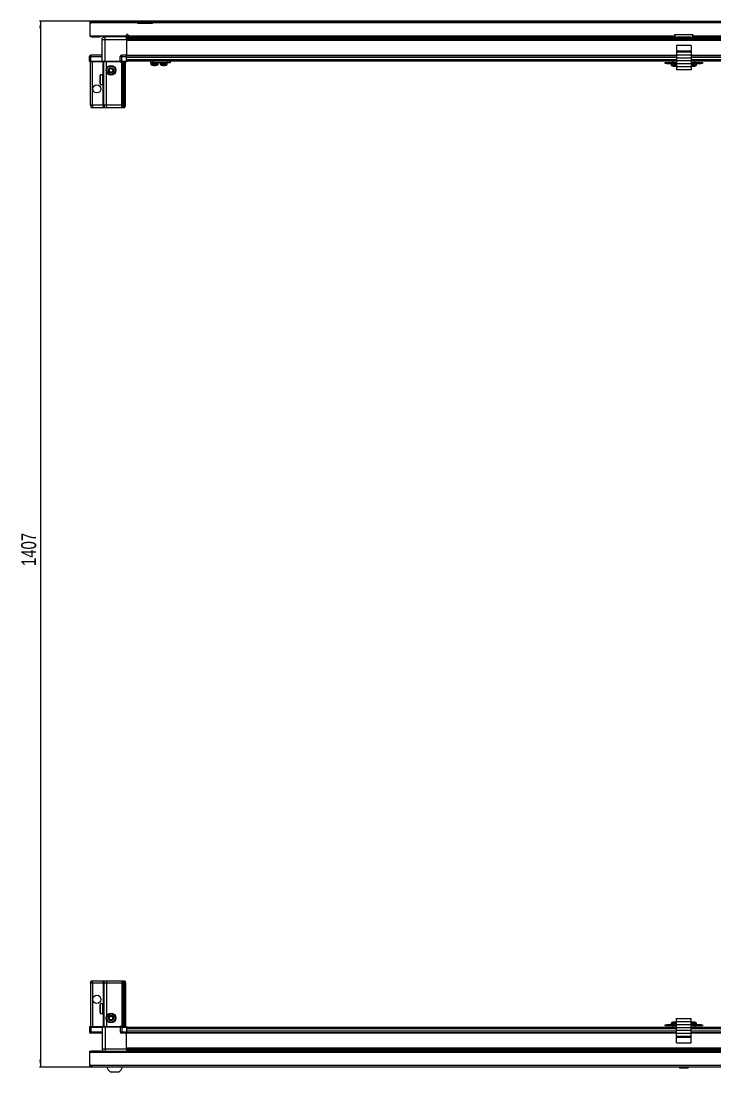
# Model space of a CAD drawing. Header units: millimetres. Extents: x 1132 to 6463, y -573 to 2028.
# Drawn here: x 1220 to 2154, y -573 to 840 of the extents above; entities that cross this region are included whole.
import ezdxf

# ---------------------------------------------------------------- set-up
doc = ezdxf.new("R2010")
doc.units = ezdxf.units.MM
doc.layers.add('FORMAT', color=7, linetype='Continuous')
doc.styles.add('SLDTEXTSTYLE0', font='TXT', dxfattribs={"width": 0.75})
doc.dimstyles.new('SLDDIMSTYLE0', dxfattribs={"dimtxt": 20, "dimasz": 10, "dimexe": 0, "dimexo": 0.0625, "dimgap": 5, "dimtad": 2, "dimdec": 1, "dimrnd": 1e-09, "dimzin": 12, "dimdsep": 46, "dimtxsty": 'SLDTEXTSTYLE0', "dimsah": 1, "dimcen": 0.09, "dimadec": 0, "dimazin": 3, "dimtfac": 1, "dimtofl": 0, "dimtmove": 0, "dimatfit": 3, "dimfxl": 0, "dimfrac": 2, "dimtolj": 1, "dimtzin": 12, "dimarcsym": 0})

# ---------------------------------------------------------------- blocks, each defined once
blk = doc.blocks.new('_D_9')
at = {"layer": 'FORMAT'}
for p, q in [((2106.7, 840.1), (1245.5, 840.1)), ((1246.5, 840.1), (1246.5, -566.9)), ((1315.1, -566.9), (1245.5, -566.9))]:
    blk.add_line(p, q, dxfattribs=at)
for points in [[(1246.5, 840.1), (1244.9, 830.1), (1248, 830.1)], [(1246.5, -566.9), (1248, -556.9), (1244.9, -556.9)]]:
    blk.add_solid(points, dxfattribs=at)
at = {"layer": 'FORMAT', "insert": (1220.7, 107), "char_height": 20, "attachment_point": 1, "rotation": 90, "style": 'SLDTEXTSTYLE0'}
blk.add_mtext('1407', dxfattribs=at)

msp = doc.modelspace()

# ---------------------------------------------------------------- linework, layer by layer
at = {"color": 7, "linetype": 'Continuous', "lineweight": 25}
for p, q in [((1313.99, 837.7), (1312.99, 837.7)), ((1312.99, 837.7), (1312.99, 836.8)), ((1312.99, 836.8), (1312.99, 820.3)), ((1313.99, 836.8), (1312.99, 836.8)), ((1313.99, 837.7), (1313.99, 836.8)), ((1314.59, 839.8), (1377.49, 839.8)), ((1377.49, 837.7), (1377.49, 839.8)), ((1377.49, 839.8), (1387.49, 839.8)), ((1387.49, 838.3), (1377.49, 838.3)), ((1377.49, 836.8), (1377.49, 837.7)), ((1397.49, 836.8), (1377.49, 836.8)), ((1387.49, 839.8), (1397.49, 839.8)), ((1397.49, 838.3), (1387.49, 838.3)), ((1397.49, 839.8), (2827.49, 839.8)), ((1397.49, 839.8), (1397.49, 837.7)), ((1397.49, 836.8), (1397.49, 837.7)), ((2106.7, 840.1), (2106.7, 839.8)), ((2106.7, 840.1), (2118.27, 840.1)), ((2118.27, 839.8), (2118.27, 840.1)), ((1312.99, 820.3), (1362.49, 820.3)), ((1327.99, 820.3), (1327.99, 818.8)), ((1333.24, 820.3), (1333.24, 818.8)), ((1359.74, 818.8), (1359.74, 820.3)), ((1362.49, 820.3), (1362.49, 821.15)), ((1362.49, 820.3), (1362.49, 818.8)), ((1364.49, 821.15), (1364.49, 820.4)), ((1364.49, 818.3), (1364.49, 820.4)), ((2124.99, 821.3), (2099.99, 821.3)), ((2099.99, 821.3), (2099.99, 820.4)), ((2099.99, 820.4), (2099.99, 818.3)), ((2124.99, 820.4), (2124.99, 821.3)), ((2124.99, 818.3), (2124.99, 820.4)), ((1315.09, 818.8), (1325.99, 818.8)), ((1327.99, 818.8), (1325.99, 818.8)), ((1329.49, 786.3), (1329.49, 815.3)), ((1362.49, 818.8), (1333.49, 818.8)), ((1362.49, 818.15), (1386.37, 818.15)), ((2862.49, 816.36), (1362.49, 816.36)), ((2862.49, 816.32), (1362.49, 816.32)), ((1362.49, 815.3), (1362.49, 794.3)), ((1364.49, 818.3), (2099.99, 818.3)), ((1380.99, 818.3), (1380.99, 818.15)), ((1381.15, 818.3), (1381.15, 818.15)), ((1381.36, 818.3), (1381.36, 818.15)), ((1381.91, 818.3), (1381.91, 818.15)), ((1382.32, 818.3), (1382.32, 818.15)), ((1383.21, 818.3), (1383.21, 818.15)), ((1383.79, 818.3), (1383.79, 818.15)), ((1384.93, 818.3), (1384.93, 818.15)), ((1385.63, 818.3), (1385.63, 818.15)), ((1386.37, 818.15), (1386.91, 818.15)), ((1386.91, 818.3), (1386.91, 818.15)), ((1386.91, 818.15), (1387.64, 818.15)), ((1386.91, 818.15), (1386.91, 818.15)), ((1387.09, 818.3), (1387.09, 818.15)), ((1387.59, 818.3), (1387.59, 818.15)), ((1387.64, 818.3), (1387.64, 818.15)), ((1387.64, 818.15), (1388.61, 818.15)), ((1387.64, 818.15), (1387.64, 818.15)), ((1388.61, 818.15), (2836.37, 818.15)), ((1388.93, 818.3), (1388.93, 818.15)), ((1388.95, 818.3), (1388.95, 818.15)), ((1389.64, 818.3), (1389.64, 818.15)), ((1390.82, 818.3), (1390.82, 818.15)), ((1391.43, 818.3), (1391.43, 818.15)), ((1392.38, 818.3), (1392.38, 818.15)), ((1392.84, 818.3), (1392.84, 818.15)), ((1393.47, 818.3), (1393.47, 818.15)), ((1393.72, 818.3), (1393.72, 818.15)), ((1393.96, 818.3), (1393.96, 818.15)), ((1393.99, 818.3), (1393.99, 818.15)), ((2122.49, 807.25), (2102.49, 807.25)), ((2102.49, 807.25), (2102.49, 799.53)), ((2121.99, 818.3), (2102.99, 818.3)), ((2122.49, 807.25), (2122.49, 799.53)), ((2124.99, 818.3), (2860.49, 818.3)), ((1312.49, 786.3), (1312.49, 792.3)), ((1329.49, 794.3), (1314.49, 794.3)), ((1353.99, 786.3), (1353.99, 792.3)), ((1362.49, 794.3), (1355.99, 794.3)), ((1362.49, 792.3), (1362.49, 794.3)), ((1362.49, 793.65), (2102.49, 793.65)), ((1362.49, 786.3), (1362.49, 792.3)), ((2102.49, 799.53), (2102.49, 798.08)), ((2102.49, 798.08), (2102.49, 794.31)), ((2102.49, 794.31), (2102.49, 789.99)), ((2122.49, 799.53), (2122.49, 798.08)), ((2122.49, 798.08), (2122.49, 794.31)), ((2122.49, 794.31), (2122.49, 789.99)), ((2122.49, 793.65), (2862.49, 793.65)), ((1312.49, 786.3), (1312.49, 785.97)), ((1314.49, 786.3), (1312.49, 786.3)), ((1312.49, 786.3), (1312.49, 785.97)), ((1312.49, 786.3), (1312.49, 786.3)), ((1312.49, 785.97), (1312.99, 785.1)), ((1312.49, 785.97), (1312.99, 785.1)), ((1312.99, 785.1), (1314.49, 785.1)), ((1313.99, 726.8), (1313.99, 785.1)), ((1314.49, 786.3), (1329.29, 786.3)), ((1329.29, 785.1), (1314.49, 785.1)), ((1316.49, 726.8), (1316.49, 785.1)), ((1329.29, 786.3), (1329.49, 786.3)), ((1329.49, 785.1), (1329.29, 785.1)), ((1329.49, 786.3), (1329.49, 785.1)), ((1329.49, 786.3), (1333.49, 786.3)), ((1333.49, 785.1), (1329.49, 785.1)), ((1331.99, 726.8), (1331.99, 785.1)), ((1333.49, 786.3), (1353.79, 786.3)), ((1353.79, 785.1), (1333.49, 785.1)), ((1335.49, 776.3), (1335.49, 785.1)), ((1353.79, 786.3), (1353.99, 786.3)), ((1353.99, 785.1), (1353.79, 785.1)), ((1353.99, 786.3), (1353.99, 785.1)), ((1355.99, 786.3), (1353.99, 786.3)), ((1353.99, 786.3), (1355.99, 786.3)), ((1353.99, 785.1), (1354.67, 785.1)), ((1362.49, 785.1), (1354.67, 785.1)), ((1355.99, 786.3), (1362.49, 786.3)), ((1355.99, 785.97), (1362.49, 785.97)), ((1356.99, 726.8), (1356.99, 785.1)), ((1357.99, 726.8), (1357.99, 785.1)), ((1359.49, 726.8), (1359.49, 785.1)), ((1360.99, 726.8), (1360.99, 785.1)), ((1362.49, 786.45), (2102.49, 786.45)), ((1362.49, 786.3), (1362.49, 785.97)), ((1362.49, 785.97), (1362.49, 785.1)), ((1394.94, 783.95), (1394.94, 786.45)), ((1397.94, 783.95), (1394.94, 783.95)), ((1395.29, 783.95), (1395.29, 782.05)), ((1397.94, 786.45), (1397.94, 783.95)), ((1418.14, 783.95), (1397.94, 783.95)), ((1404.79, 782.05), (1404.79, 783.95)), ((1407.74, 783.95), (1407.74, 782.05)), ((1407.79, 783.95), (1407.79, 782.05)), ((1417.29, 782.05), (1417.29, 783.95)), ((1418.14, 783.95), (1418.14, 786.45)), ((1421.14, 783.95), (1418.14, 783.95)), ((1421.14, 786.45), (1421.14, 783.95)), ((2087.49, 782.95), (2087.49, 784.45)), ((2087.49, 784.45), (2089.49, 784.45)), ((2089.49, 782.95), (2087.49, 782.95)), ((2089.49, 784.45), (2089.49, 782.95)), ((2089.49, 784.45), (2100.74, 784.45)), ((2089.49, 782.95), (2100.74, 782.95)), ((2095.24, 782.95), (2095.24, 781.05)), ((2097.49, 786.45), (2097.49, 784.45)), ((2100.74, 782.95), (2100.74, 784.45)), ((2100.74, 784.45), (2102.49, 784.45)), ((2102.49, 782.95), (2100.74, 782.95)), ((2102.49, 789.99), (2102.49, 786.76)), ((2102.49, 786.76), (2102.49, 782.43)), ((2102.49, 782.43), (2102.49, 778.45)), ((2122.49, 778.45), (2102.49, 778.45)), ((2102.49, 778.45), (2102.49, 774.45)), ((2122.49, 789.99), (2122.49, 786.76)), ((2122.49, 786.76), (2122.49, 782.43)), ((2122.49, 786.45), (2862.49, 786.45)), ((2122.49, 784.45), (2124.24, 784.45)), ((2124.24, 782.95), (2122.49, 782.95)), ((2122.49, 782.43), (2122.49, 778.45)), ((2122.49, 779.65), (2122.74, 779.57)), ((2122.49, 778.45), (2122.49, 774.45)), ((2124.24, 784.45), (2124.24, 782.95)), ((2124.24, 784.45), (2135.49, 784.45)), ((2124.24, 782.95), (2135.49, 782.95)), ((2127.49, 784.45), (2127.49, 786.45)), ((2129.74, 781.05), (2129.74, 782.95)), ((2135.49, 782.95), (2135.49, 784.45)), ((2135.49, 784.45), (2137.49, 784.45)), ((2137.49, 782.95), (2135.49, 782.95)), ((2137.49, 784.45), (2137.49, 782.95)), ((1326.79, 755.6), (1326.79, 767)), ((1330.49, 767.8), (1327.59, 767.8)), ((1329.99, 767.71), (1330.49, 767.71)), ((1329.99, 767.71), (1329.99, 767.54)), ((1329.99, 767.54), (1330.49, 767.54)), ((1329.99, 767.06), (1330.49, 767.06)), ((1329.99, 767.06), (1329.99, 766.67)), ((1329.99, 766.67), (1330.49, 766.67)), ((1329.99, 765.84), (1330.49, 765.84)), ((1329.99, 765.84), (1329.99, 765.28)), ((1329.99, 765.28), (1330.49, 765.28)), ((1329.99, 764.18), (1330.49, 764.18)), ((1329.99, 764.18), (1329.99, 763.5)), ((1329.99, 763.5), (1330.49, 763.5)), ((1330.49, 767.71), (1330.49, 767.8)), ((1330.49, 767.54), (1330.49, 767.71)), ((1330.49, 767.06), (1330.49, 767.54)), ((1330.49, 766.67), (1330.49, 767.06)), ((1330.49, 765.84), (1330.49, 766.67)), ((1330.49, 765.28), (1330.49, 765.84)), ((1330.59, 765.7), (1330.49, 765.7)), ((1330.49, 764.18), (1330.49, 765.28)), ((1330.49, 763.5), (1330.49, 764.18)), ((1330.49, 762.24), (1330.49, 763.5)), ((1330.59, 764.19), (1330.59, 765.7)), ((1330.59, 756.9), (1330.59, 764.19)), ((1331.47, 764.61), (1330.99, 765.3)), ((1330.99, 757.3), (1330.99, 765.3)), ((1331.96, 765.3), (1331.47, 764.61)), ((1331.47, 757.99), (1331.47, 764.61)), ((1331.99, 765.3), (1331.96, 765.3)), ((1331.96, 757.3), (1331.96, 765.3)), ((1335.49, 726.8), (1335.49, 771.3)), ((2122.49, 774.45), (2102.49, 774.45)), ((1327.59, 754.8), (1330.49, 754.8)), ((1329.99, 762.24), (1330.49, 762.24)), ((1329.99, 762.24), (1329.99, 761.5)), ((1329.99, 761.93), (1330.49, 761.93)), ((1329.99, 761.5), (1330.49, 761.5)), ((1329.99, 760.2), (1330.49, 760.2)), ((1329.99, 760.2), (1329.99, 759.48)), ((1329.99, 760.07), (1330.49, 760.07)), ((1329.99, 759.48), (1330.49, 759.48)), ((1329.99, 758.28), (1330.49, 758.28)), ((1329.99, 758.28), (1329.99, 757.64)), ((1329.99, 757.64), (1330.49, 757.64)), ((1329.99, 756.65), (1330.49, 756.65)), ((1329.99, 756.65), (1329.99, 756.16)), ((1329.99, 756.16), (1330.49, 756.16)), ((1329.99, 755.47), (1330.49, 755.47)), ((1329.99, 755.47), (1329.99, 755.18)), ((1329.99, 755.18), (1330.49, 755.18)), ((1329.99, 754.87), (1330.49, 754.87)), ((1329.99, 754.87), (1329.99, 754.8)), ((1329.99, 754.8), (1330.49, 754.8)), ((1330.49, 761.93), (1330.49, 762.24)), ((1330.49, 760.2), (1330.49, 761.5)), ((1330.49, 759.48), (1330.49, 760.07)), ((1330.49, 758.28), (1330.49, 759.48)), ((1330.49, 757.64), (1330.49, 758.28)), ((1330.49, 756.65), (1330.49, 757.64)), ((1330.49, 756.9), (1330.59, 756.9)), ((1330.49, 756.16), (1330.49, 756.65)), ((1330.49, 755.47), (1330.49, 756.16)), ((1330.49, 755.18), (1330.49, 755.47)), ((1330.49, 754.87), (1330.49, 755.18)), ((1330.49, 754.8), (1330.49, 754.87)), ((1330.49, 754.8), (1330.49, 754.8)), ((1330.99, 757.3), (1331.47, 757.99)), ((1331.47, 757.99), (1331.96, 757.3)), ((1331.96, 757.3), (1331.99, 757.3)), ((1316.49, 726.8), (1313.99, 726.8)), ((1313.99, 726.8), (1314.79, 723.8)), ((1314.79, 723.8), (1316.64, 723.8)), ((1330.99, 726.8), (1316.49, 726.8)), ((1316.49, 726.8), (1316.64, 723.8)), ((1316.64, 723.8), (1330.99, 723.8)), ((1331.99, 726.8), (1330.99, 726.8)), ((1330.99, 723.8), (1332.79, 723.8)), ((1335.49, 726.8), (1331.99, 726.8)), ((1331.99, 726.8), (1332.79, 723.8)), ((1332.79, 723.8), (1335.82, 723.8)), ((1355.99, 726.8), (1335.49, 726.8)), ((1335.82, 723.8), (1335.49, 726.8)), ((1335.82, 723.8), (1355.99, 723.8)), ((1356.99, 726.8), (1355.99, 726.8)), ((1355.99, 723.8), (1357.79, 723.8)), ((1357.99, 726.8), (1356.99, 726.8)), ((1357.79, 723.8), (1356.99, 726.8)), ((1357.79, 723.8), (1358.53, 723.8)), ((1359.49, 726.8), (1357.99, 726.8)), ((1358.53, 723.8), (1357.99, 726.8)), ((1358.53, 723.8), (1359.03, 723.8)), ((1359.03, 723.8), (1359.49, 726.8)), ((1359.03, 723.8), (1360.18, 723.8)), ((1360.99, 726.8), (1359.49, 726.8)), ((1360.18, 723.8), (1360.99, 726.8)), ((1313.99, -453.9), (1314.79, -450.9)), ((1314.79, -450.9), (1316.64, -450.9)), ((1316.49, -453.9), (1316.64, -450.9)), ((1316.64, -450.9), (1330.99, -450.9)), ((1330.99, -450.9), (1332.79, -450.9)), ((1331.99, -453.9), (1332.79, -450.9)), ((1332.79, -450.9), (1335.82, -450.9)), ((1335.82, -450.9), (1335.49, -453.9)), ((1335.82, -450.9), (1355.99, -450.9)), ((1355.99, -450.9), (1357.79, -450.9)), ((1357.79, -450.9), (1356.99, -453.9)), ((1357.79, -450.9), (1358.53, -450.9)), ((1358.53, -450.9), (1357.99, -453.9)), ((1358.53, -450.9), (1359.03, -450.9)), ((1359.03, -450.9), (1360.18, -450.9)), ((1359.03, -450.9), (1359.49, -453.9)), ((1360.18, -450.9), (1360.99, -453.9)), ((1316.49, -453.9), (1313.99, -453.9)), ((1313.99, -453.9), (1313.99, -512.2)), ((1330.99, -453.9), (1316.49, -453.9)), ((1316.49, -453.9), (1316.49, -512.2)), ((1331.99, -453.9), (1330.99, -453.9)), ((1331.99, -453.9), (1331.99, -512.2)), ((1335.49, -453.9), (1331.99, -453.9)), ((1355.99, -453.9), (1335.49, -453.9)), ((1335.49, -453.9), (1335.49, -498.4)), ((1356.99, -453.9), (1355.99, -453.9)), ((1356.99, -453.9), (1356.99, -512.2)), ((1357.99, -453.9), (1356.99, -453.9)), ((1357.99, -453.9), (1357.99, -512.2)), ((1359.49, -453.9), (1357.99, -453.9)), ((1360.99, -453.9), (1359.49, -453.9)), ((1359.49, -453.9), (1359.49, -512.2)), ((1360.99, -453.9), (1360.99, -512.2)), ((1326.79, -494.1), (1326.79, -482.7)), ((1329.99, -481.9), (1327.59, -481.9)), ((1329.99, -481.9), (1329.99, -481.9)), ((1329.99, -481.9), (1330.49, -481.9)), ((1329.99, -482.09), (1330.49, -482.09)), ((1329.99, -482.09), (1329.99, -482.31)), ((1329.99, -482.31), (1330.49, -482.31)), ((1329.99, -482.89), (1330.49, -482.89)), ((1329.99, -482.89), (1329.99, -483.31)), ((1329.99, -483.31), (1330.49, -483.31)), ((1329.99, -484.22), (1330.49, -484.22)), ((1329.99, -484.22), (1329.99, -484.81)), ((1329.99, -484.81), (1330.49, -484.81)), ((1329.99, -485.96), (1330.49, -485.96)), ((1329.99, -485.96), (1329.99, -486.66)), ((1329.99, -486.66), (1330.49, -486.66)), ((1329.99, -487.94), (1330.49, -487.94)), ((1329.99, -487.94), (1329.99, -488.68)), ((1329.99, -488.09), (1330.49, -488.09)), ((1329.99, -488.59), (1330.49, -488.59)), ((1329.99, -488.68), (1330.49, -488.68)), ((1329.99, -489.97), (1330.49, -489.97)), ((1329.99, -489.97), (1329.99, -490.68)), ((1329.99, -490.68), (1330.49, -490.68)), ((1329.99, -491.84), (1330.49, -491.84)), ((1329.99, -491.84), (1329.99, -492.45)), ((1329.99, -492.45), (1330.49, -492.45)), ((1329.99, -493.38), (1330.49, -493.38)), ((1329.99, -493.38), (1329.99, -493.82)), ((1329.99, -493.82), (1330.49, -493.82)), ((1329.99, -494.42), (1330.49, -494.42)), ((1329.99, -494.42), (1329.99, -494.66)), ((1329.99, -494.66), (1330.49, -494.66)), ((1330.49, -482.09), (1330.49, -481.9)), ((1330.49, -482.31), (1330.49, -482.09)), ((1330.49, -482.89), (1330.49, -482.31)), ((1330.49, -483.31), (1330.49, -482.89)), ((1330.49, -484.22), (1330.49, -483.31)), ((1330.59, -484), (1330.49, -484)), ((1330.49, -484.81), (1330.49, -484.22)), ((1330.49, -485.96), (1330.49, -484.81)), ((1330.49, -486.66), (1330.49, -485.96)), ((1330.49, -487.94), (1330.49, -486.66)), ((1330.49, -488.09), (1330.49, -487.94)), ((1330.49, -488.68), (1330.49, -488.59)), ((1330.49, -489.97), (1330.49, -488.68)), ((1330.49, -490.68), (1330.49, -489.97)), ((1330.49, -491.84), (1330.49, -490.68)), ((1330.49, -492.45), (1330.49, -491.84)), ((1330.49, -493.38), (1330.49, -492.45)), ((1330.49, -492.8), (1330.59, -492.8)), ((1330.49, -493.82), (1330.49, -493.38)), ((1330.49, -494.42), (1330.49, -493.82)), ((1330.49, -494.66), (1330.49, -494.42)), ((1330.49, -494.88), (1330.49, -494.66)), ((1330.59, -492.8), (1330.59, -484)), ((1331.47, -485.09), (1330.99, -484.4)), ((1330.99, -492.4), (1330.99, -484.4)), ((1330.99, -492.4), (1331.47, -491.71)), ((1331.96, -484.4), (1331.47, -485.09)), ((1331.47, -491.71), (1331.47, -485.09)), ((1331.47, -491.71), (1331.96, -492.4)), ((1331.99, -484.4), (1331.96, -484.4)), ((1331.96, -492.4), (1331.96, -484.4)), ((1331.96, -492.4), (1331.99, -492.4)), ((1327.59, -494.9), (1329.99, -494.9)), ((1329.99, -494.88), (1330.49, -494.88)), ((1329.99, -494.88), (1329.99, -494.9)), ((1329.99, -494.89), (1330.49, -494.89)), ((1330.49, -494.89), (1330.49, -494.88)), ((1335.49, -503.4), (1335.49, -512.2)), ((2095.24, -508.14), (2095.24, -510.05)), ((2101.16, -506.56), (2101.16, -506.56)), ((2102.49, -501.55), (2122.49, -501.55)), ((2102.49, -505.55), (2102.49, -501.55)), ((2102.49, -505.55), (2122.49, -505.55)), ((2102.49, -509.53), (2102.49, -505.55)), ((2122.49, -505.55), (2122.49, -501.55)), ((2122.49, -509.53), (2122.49, -505.55)), ((2126.16, -506.56), (2126.16, -506.56)), ((2129.74, -510.05), (2129.74, -508.14)), ((1312.99, -512.2), (1312.49, -513.06)), ((1312.49, -513.4), (1312.49, -513.06)), ((1312.49, -513.4), (1314.49, -513.4)), ((1312.49, -513.4), (1312.49, -519.4)), ((1314.49, -512.2), (1312.99, -512.2)), ((1314.49, -512.2), (1329.29, -512.2)), ((1329.29, -513.4), (1314.49, -513.4)), ((1314.49, -513.4), (1329.29, -513.4)), ((1329.49, -521.4), (1314.49, -521.4)), ((1329.29, -512.2), (1329.49, -512.2)), ((1329.49, -513.4), (1329.29, -513.4)), ((1329.49, -513.4), (1329.49, -512.2)), ((1329.49, -512.2), (1333.49, -512.2)), ((1333.49, -513.4), (1329.49, -513.4)), ((1329.49, -513.4), (1329.49, -542.4)), ((1333.49, -512.2), (1353.79, -512.2)), ((1353.79, -513.4), (1333.49, -513.4)), ((1353.79, -512.2), (1353.99, -512.2)), ((1353.99, -513.4), (1353.79, -513.4)), ((1353.99, -513.4), (1353.99, -512.2)), ((1354.67, -512.2), (1353.99, -512.2)), ((1353.99, -513.4), (1355.99, -513.4)), ((1353.99, -513.4), (1353.99, -519.4)), ((1354.67, -512.2), (1362.49, -512.2)), ((1362.49, -513.06), (1355.99, -513.06)), ((1362.49, -513.4), (1355.99, -513.4)), ((1355.99, -513.4), (1362.49, -513.4)), ((1362.49, -521.4), (1355.99, -521.4)), ((1362.49, -512.2), (1362.49, -513.06)), ((1362.49, -513.06), (1362.49, -513.06)), ((1362.49, -513.4), (1362.49, -513.06)), ((1362.49, -513.4), (1362.49, -513.4)), ((1362.49, -513.4), (1362.49, -519.4)), ((2102.49, -513.55), (1362.49, -513.55)), ((1362.49, -519.4), (1362.49, -521.4)), ((2102.49, -520.75), (1362.49, -520.75)), ((1362.49, -542.4), (1362.49, -521.4)), ((2087.49, -511.55), (2087.49, -510.05)), ((2087.49, -510.05), (2089.49, -510.05)), ((2089.49, -511.55), (2087.49, -511.55)), ((2089.49, -510.05), (2089.49, -511.55)), ((2100.74, -510.05), (2089.49, -510.05)), ((2100.74, -511.55), (2089.49, -511.55)), ((2097.49, -511.55), (2097.49, -513.55)), ((2100.74, -511.55), (2100.74, -510.05)), ((2100.74, -510.05), (2102.49, -510.05)), ((2102.49, -511.55), (2100.74, -511.55)), ((2102.49, -513.86), (2102.49, -509.53)), ((2102.49, -517.08), (2102.49, -513.86)), ((2102.49, -521.41), (2102.49, -517.08)), ((2102.49, -525.18), (2102.49, -521.41)), ((2122.49, -513.86), (2122.49, -509.53)), ((2122.49, -510.05), (2124.24, -510.05)), ((2124.24, -511.55), (2122.49, -511.55)), ((2862.49, -513.55), (2122.49, -513.55)), ((2122.49, -517.08), (2122.49, -513.86)), ((2122.49, -521.41), (2122.49, -517.08)), ((2862.49, -520.75), (2122.49, -520.75)), ((2122.49, -525.18), (2122.49, -521.41)), ((2124.24, -510.05), (2124.24, -511.55)), ((2135.49, -510.05), (2124.24, -510.05)), ((2135.49, -511.55), (2124.24, -511.55)), ((2127.49, -513.55), (2127.49, -511.55)), ((2135.49, -511.55), (2135.49, -510.05)), ((2135.49, -510.05), (2137.49, -510.05)), ((2137.49, -511.55), (2135.49, -511.55)), ((2137.49, -510.05), (2137.49, -511.55)), ((2102.49, -526.62), (2102.49, -525.18)), ((2102.49, -534.35), (2102.49, -526.62)), ((2102.49, -534.35), (2122.49, -534.35)), ((2122.49, -526.62), (2122.49, -525.18)), ((2122.49, -534.35), (2122.49, -526.62)), ((1312.99, -547.5), (1312.99, -545.4)), ((1312.99, -545.4), (2911.99, -545.4)), ((1312.99, -564.8), (1312.99, -547.5)), ((1327.99, -545.3), (1315.09, -545.3)), ((1327.99, -545.3), (1327.99, -545.4)), ((1362.49, -543.42), (2862.49, -543.42)), ((1362.49, -543.46), (2862.49, -543.46)), ((1386.37, -545.25), (1362.49, -545.25)), ((1380.99, -545.4), (1380.99, -545.25)), ((1381.03, -545.4), (1381.03, -545.25)), ((1381.3, -545.4), (1381.3, -545.25)), ((1381.56, -545.4), (1381.56, -545.25)), ((1382.21, -545.4), (1382.21, -545.25)), ((1382.67, -545.4), (1382.67, -545.25)), ((1383.64, -545.4), (1383.64, -545.25)), ((1384.26, -545.4), (1384.26, -545.25)), ((1385.45, -545.4), (1385.45, -545.25)), ((1386.11, -545.4), (1386.11, -545.25)), ((1386.16, -545.4), (1386.16, -545.25)), ((1387.45, -545.25), (1386.37, -545.25)), ((1388.19, -545.25), (1387.45, -545.25)), ((1387.45, -545.4), (1387.45, -545.25)), ((1387.45, -545.25), (1387.45, -545.25)), ((1387.47, -545.4), (1387.47, -545.25)), ((1387.96, -545.4), (1387.96, -545.25)), ((1388.19, -545.4), (1388.19, -545.25)), ((1388.61, -545.25), (1388.19, -545.25)), ((1388.19, -545.25), (1388.19, -545.25)), ((2836.37, -545.25), (1388.61, -545.25)), ((1389.46, -545.4), (1389.46, -545.25)), ((1390.15, -545.4), (1390.15, -545.25)), ((1391.28, -545.4), (1391.28, -545.25)), ((1391.86, -545.4), (1391.86, -545.25)), ((1392.73, -545.4), (1392.73, -545.25)), ((1393.13, -545.4), (1393.13, -545.25)), ((1393.66, -545.4), (1393.66, -545.25)), ((1393.85, -545.4), (1393.85, -545.25)), ((1393.99, -545.4), (1393.99, -545.25)), ((1315.09, -564.8), (1312.99, -564.8)), ((1315.09, -564.8), (1315.09, -566.9)), ((2909.89, -566.9), (1315.09, -566.9)), ((1340.49, -573.5), (1352.49, -573.5)), ((2107.69, -566.9), (2106.7, -567.88)), ((2106.7, -567.88), (2106.7, -568.4)), ((2118.27, -567.88), (2106.7, -567.88)), ((2118.27, -568.4), (2106.7, -568.4)), ((2118.27, -567.88), (2117.29, -566.9)), ((2118.27, -568.4), (2118.27, -567.88))]:
    msp.add_line(p, q, dxfattribs=at)
at = {"color": 8, "linetype": 'Continuous', "lineweight": 18}
for p, q in [((1377.49, 837.7), (1313.99, 837.7)), ((1387.49, 838.3), (1387.49, 839.8)), ((2827.49, 837.7), (1397.49, 837.7)), ((1315.09, 820.3), (1315.09, 818.8)), ((1325.99, 818.8), (1325.99, 820.3)), ((1364.49, 820.4), (2099.99, 820.4)), ((2124.99, 820.4), (2860.49, 820.4)), ((1333.49, 815.3), (1362.49, 815.3)), ((1333.49, 786.3), (1333.49, 815.3)), ((1362.49, 818.8), (1364.49, 818.8)), ((2862.49, 817.57), (1362.49, 817.57)), ((1362.49, 815.12), (2862.49, 815.12)), ((2862.49, 813.7), (1362.49, 813.7)), ((2099.99, 818.8), (2101.33, 818.8)), ((2123.65, 818.8), (2124.99, 818.8)), ((1312.49, 792.3), (1314.49, 792.3)), ((1314.49, 794.3), (1314.49, 792.3)), ((1314.49, 786.3), (1314.49, 792.3)), ((1314.49, 792.3), (1329.49, 792.3)), ((1353.99, 792.3), (1355.99, 792.3)), ((1355.99, 792.3), (1355.99, 794.3)), ((1355.99, 792.3), (1362.49, 792.3)), ((1355.99, 786.3), (1355.99, 792.3)), ((1362.49, 794.3), (2102.49, 794.3)), ((1362.49, 791.65), (2102.49, 791.65)), ((2122.49, 799.53), (2102.49, 799.53)), ((2122.49, 798.08), (2102.49, 798.08)), ((2122.49, 794.31), (2102.49, 794.31)), ((2122.49, 794.3), (2862.49, 794.3)), ((2122.49, 791.65), (2862.49, 791.65)), ((1314.49, 786.3), (1314.49, 785.1)), ((1329.29, 785.1), (1329.29, 786.3)), ((1330.99, 765.3), (1330.99, 785.1)), ((1333.49, 786.3), (1333.49, 785.1)), ((1353.79, 785.1), (1353.79, 786.3)), ((1355.99, 786.3), (1355.99, 785.97)), ((1355.99, 726.8), (1355.99, 785.1)), ((1362.49, 788.45), (2102.49, 788.45)), ((1404.79, 782.05), (1395.29, 782.05)), ((1404.59, 781.68), (1395.48, 781.68)), ((1407.79, 782.05), (1407.74, 782.05)), ((1417.29, 782.05), (1407.79, 782.05)), ((1407.98, 781.68), (1407.93, 781.68)), ((1417.09, 781.68), (1407.98, 781.68)), ((2102.49, 781.05), (2095.24, 781.05)), ((2102.49, 780.68), (2095.43, 780.68)), ((2122.49, 789.99), (2102.49, 789.99)), ((2122.49, 786.76), (2102.49, 786.76)), ((2122.49, 782.43), (2102.49, 782.43)), ((2122.49, 788.45), (2862.49, 788.45)), ((2129.74, 781.05), (2122.49, 781.05)), ((2129.54, 780.68), (2122.49, 780.68)), ((1327.59, 754.8), (1327.59, 767.8)), ((1330.99, 726.8), (1330.99, 757.3)), ((1330.99, 726.8), (1330.99, 723.8)), ((1355.99, 723.8), (1355.99, 726.8)), ((1330.99, -453.9), (1330.99, -450.9)), ((1355.99, -450.9), (1355.99, -453.9)), ((1330.99, -453.9), (1330.99, -484.4)), ((1355.99, -453.9), (1355.99, -512.2)), ((1327.59, -494.9), (1327.59, -481.9)), ((1330.99, -492.4), (1330.99, -512.2)), ((2095.24, -508.14), (2099.99, -508.14)), ((2095.43, -507.77), (2099.99, -507.77)), ((2099.99, -507.77), (2102.49, -507.77)), ((2099.99, -508.14), (2102.49, -508.14)), ((2122.49, -507.77), (2124.99, -507.77)), ((2122.49, -508.14), (2124.99, -508.14)), ((2124.99, -507.77), (2129.54, -507.77)), ((2124.99, -508.14), (2129.74, -508.14)), ((1312.49, -519.4), (1314.49, -519.4)), ((1314.49, -513.4), (1314.49, -512.2)), ((1314.49, -513.4), (1314.49, -519.4)), ((1314.49, -519.4), (1329.49, -519.4)), ((1314.49, -521.4), (1314.49, -519.4)), ((1329.29, -513.4), (1329.29, -512.2)), ((1333.49, -513.4), (1333.49, -512.2)), ((1333.49, -513.4), (1333.49, -542.4)), ((1353.79, -513.4), (1353.79, -512.2)), ((1353.99, -519.4), (1355.99, -519.4)), ((1355.99, -513.4), (1355.99, -513.06)), ((1355.99, -513.4), (1355.99, -519.4)), ((1355.99, -519.4), (1362.49, -519.4)), ((1355.99, -519.4), (1355.99, -521.4)), ((1362.49, -513.4), (1362.49, -513.06)), ((2102.49, -515.55), (1362.49, -515.55)), ((2102.49, -518.75), (1362.49, -518.75)), ((2102.49, -521.4), (1362.49, -521.4)), ((2102.49, -509.53), (2122.49, -509.53)), ((2102.49, -513.86), (2122.49, -513.86)), ((2102.49, -517.08), (2122.49, -517.08)), ((2102.49, -521.41), (2122.49, -521.41)), ((2862.49, -515.55), (2122.49, -515.55)), ((2862.49, -518.75), (2122.49, -518.75)), ((2862.49, -521.4), (2122.49, -521.4)), ((2102.49, -525.18), (2122.49, -525.18)), ((2102.49, -526.62), (2122.49, -526.62)), ((2911.99, -547.5), (1312.99, -547.5)), ((1315.09, -545.4), (1315.09, -545.3)), ((1333.49, -542.4), (1362.49, -542.4)), ((1362.49, -540.8), (2862.49, -540.8)), ((2862.49, -542.21), (1362.49, -542.21)), ((1362.49, -544.66), (2862.49, -544.66)), ((2909.89, -564.8), (1315.09, -564.8))]:
    msp.add_line(p, q, dxfattribs=at)
at = {"color": 7, "linetype": 'Continuous', "lineweight": 25, "flags": 128}
for points in [[(2102.49, -506.75), (2102.48, -506.75), (2102.17, -506.65)], [(2122.84, -506.64), (2122.52, -506.74), (2122.49, -506.75)], [(1315.09, -545.3), (1314.68, -545.34), (1314.45, -545.4)]]:
    msp.add_lwpolyline(points, dxfattribs=at)
at = {"color": 7, "linetype": 'Continuous', "lineweight": 25}
for centre, radius in [((1341.49, 773.8), 6.5), ((1341.49, 773.8), 3.46), ((1322.49, 748.8), 5.5), ((1322.49, -475.9), 5.5), ((1341.49, -500.9), 6.5), ((1341.49, -500.9), 3.46)]:
    msp.add_circle(centre, radius, dxfattribs=at)
at = {"color": 8, "linetype": 'Continuous', "lineweight": 18}
for centre in [(1341.49, 773.8), (1341.49, -500.9)]:
    msp.add_circle(centre, 5.7, dxfattribs=at)
at = {"color": 7, "linetype": 'Continuous', "lineweight": 25}
for centre, radius, start, end in [((1315.09, 820.9), 2.1, 196.60155, 270), ((1363.49, 821.15), 1, 0, 180), ((2102.99, 821.3), 3, 180, 270), ((2121.99, 821.3), 3, 270, 360), ((1314.49, 792.3), 2, 90, 180), ((1355.99, 792.3), 2, 90, 180), ((1395.74, 782.05), 0.45, 180, 235.28209), ((1400.04, 788.25), 8, 235.28209, 258.9392), ((1400.04, 788.25), 8, 281.00757, 304.71791), ((1404.34, 782.05), 0.45, 304.71791, 0), ((1408.19, 782.05), 0.45, 180, 235.28209), ((1408.24, 782.05), 0.45, 180, 235.28209), ((1412.49, 788.25), 8, 235.28209, 256.54113), ((1412.54, 788.25), 8, 235.28209, 259.06255), ((1412.54, 788.25), 8, 280.87532, 304.71791), ((1416.84, 782.05), 0.45, 304.71791, 0), ((2095.69, 781.05), 0.45, 180, 235.28209), ((2099.99, 787.25), 8, 235.28209, 259.10263), ((2099.99, 787.25), 8, 280.79755, 288.20996), ((2124.99, 787.25), 8, 286.33055, 304.71791), ((2129.29, 781.05), 0.45, 304.71791, 0), ((1327.59, 767), 0.8, 90, 180), ((1330.99, 765.7), 0.4, 180, 270), ((1341.49, 773.8), 2.5, 134.92207, 194.92207), ((1341.49, 773.8), 2.5, 194.92207, 254.92207), ((1341.49, 773.8), 2.5, 74.92207, 134.92207), ((1341.49, 773.8), 2.5, 254.92207, 314.92207), ((1341.49, 773.8), 2.5, 14.92207, 74.92207), ((1341.49, 773.8), 2.5, 314.92207, 14.92207), ((1327.59, 755.6), 0.8, 180, 270), ((1330.99, 756.9), 0.4, 90, 180), ((1327.59, -482.7), 0.8, 90, 180), ((1327.59, -494.1), 0.8, 180, 270), ((1330.99, -484), 0.4, 180, 270), ((1330.99, -492.8), 0.4, 90, 180), ((1341.49, -500.9), 2.5, 147.37605, 207.37605), ((1341.49, -500.9), 2.5, 207.37605, 267.37605), ((1341.49, -500.9), 2.5, 87.37605, 147.37605), ((1341.49, -500.9), 2.5, 267.37605, 327.37605), ((1341.49, -500.9), 2.5, 27.37605, 87.37605), ((1341.49, -500.9), 2.5, 327.37605, 27.37605), ((2095.69, -508.14), 0.45, 124.71791, 180), ((2099.99, -514.35), 8, 105.59831, 124.71791), ((2124.99, -514.35), 8, 55.28209, 74.20809), ((2129.29, -508.14), 0.45, 0, 55.28209), ((1314.49, -519.4), 2, 180, 270), ((1355.99, -519.4), 2, 180, 270), ((1315.09, -564.8), 2.1, 180, 270), ((1315.09, -564.8), 0.6, 180, 270), ((1347.51, -563.87), 11.91, 194.70035, 233.8734), ((1345.46, -563.87), 11.91, 306.1266, 345.29965)]:
    msp.add_arc(centre, radius, start, end, dxfattribs=at)
for centre, start_param, end_param in [((1355.99, 782.5), 0, 0.7227342), ((1355.99, -509.6), 2.4188584, 3.1415927)]:
    msp.add_ellipse(centre, major_axis=(0, 3.46), ratio=0.5773503, start_param=start_param, end_param=end_param, dxfattribs=at)
for points, knots in [([(1314.58, 839.71), (1314.5, 839.7), (1314.18, 839.65), (1313.7, 839.32), (1313.23, 838.77), (1313.02, 838.19), (1313, 837.83), (1312.99, 837.7)], [0, 0, 0, 0, 0.0862, 0.3453145, 0.6044258, 0.863537, 1, 1, 1, 1]), ([(1313.99, 837.7), (1314.03, 837.96), (1314.12, 838.45), (1314.26, 839.09), (1314.39, 839.56), (1314.5, 839.78), (1314.57, 839.8), (1314.59, 839.8)], [0, 0, 0, 0, 0.2302553, 0.4485219, 0.6667858, 0.8850496, 1, 1, 1, 1]), ([(1329.49, 815.3), (1329.54, 815.74), (1329.61, 816.42), (1330.04, 817.23), (1330.5, 817.8), (1331.06, 818.25), (1331.87, 818.68), (1332.55, 818.76), (1332.99, 818.8)], [0, 0, 0, 0, 0.2394568, 0.3683607, 0.5, 0.6316393, 0.7605432, 1, 1, 1, 1]), ([(1333.49, 818.8), (1333.42, 818.8), (1333.29, 818.8), (1333.13, 818.8), (1333.01, 818.8), (1333, 818.8), (1332.99, 818.8)], [0, 0, 0, 0, 0.2493943, 0.5003335, 0.7501667, 1, 1, 1, 1]), ([(1362.49, 815.3), (1362.49, 815.7), (1362.49, 816.48), (1362.49, 817.53), (1362.49, 818.32), (1362.49, 818.74), (1362.49, 818.78), (1362.49, 818.8)], [0, 0, 0, 0, 0.2146939, 0.4293877, 0.6440816, 0.8587754, 1, 1, 1, 1]), ([(1398.54, 780.4), (1398.54, 780.4), (1398.54, 780.39), (1398.4, 780.42), (1398.22, 780.48), (1398.07, 780.53), (1398, 780.56), (1397.99, 780.57), (1397.99, 780.58), (1398, 780.57), (1398.02, 780.57), (1398.09, 780.56), (1398.38, 780.49), (1398.76, 780.42), (1399.17, 780.39), (1399.45, 780.41), (1399.6, 780.48), (1399.71, 780.55), (1399.78, 780.57), (1399.8, 780.57), (1399.83, 780.58), (1399.85, 780.57), (1399.89, 780.57), (1399.99, 780.54), (1400.15, 780.47), (1400.37, 780.41), (1400.67, 780.39), (1401.01, 780.41), (1401.32, 780.46), (1401.56, 780.51), (1401.68, 780.54), (1401.76, 780.55), (1401.81, 780.57), (1401.85, 780.57), (1401.86, 780.57), (1401.87, 780.57), (1401.87, 780.57)], [0, 0, 0, 0, 0.0260981, 0.0798373, 0.1372046, 0.1783571, 0.1990393, 0.2033396, 0.2076895, 0.2107229, 0.2145438, 0.2214795, 0.2486016, 0.3557772, 0.404897, 0.4544227, 0.54605, 0.5914038, 0.5971187, 0.6013251, 0.6043817, 0.6074438, 0.6119905, 0.6242286, 0.6785193, 0.7597502, 0.8043048, 0.8490258, 0.923625, 0.9513598, 0.9687075, 0.9799959, 0.9911421, 0.9954732, 0.998845, 1, 1, 1, 1]), ([(1401.87, 780.57), (1401.88, 780.57), (1401.88, 780.57), (1401.89, 780.57), (1401.84, 780.53), (1401.7, 780.47), (1401.56, 780.41), (1401.51, 780.39), (1401.55, 780.4), (1401.57, 780.4)], [0, 0, 0, 0, 0.0151829, 0.0365363, 0.0956997, 0.3601423, 0.6752387, 0.8745348, 1, 1, 1, 1]), ([(1411.02, 780.4), (1411.03, 780.4), (1411.05, 780.39), (1410.91, 780.44), (1410.75, 780.5), (1410.63, 780.56), (1410.63, 780.57), (1410.63, 780.58), (1410.65, 780.57), (1410.67, 780.57), (1410.76, 780.55), (1411.1, 780.47), (1411.52, 780.4), (1411.96, 780.39), (1412.18, 780.42), (1412.35, 780.48), (1412.47, 780.53), (1412.55, 780.56), (1412.6, 780.57), (1412.62, 780.58), (1412.64, 780.57), (1412.67, 780.57), (1412.73, 780.56), (1412.86, 780.49), (1413.01, 780.42), (1413.32, 780.39), (1413.7, 780.41), (1414.09, 780.48), (1414.39, 780.55), (1414.5, 780.57), (1414.52, 780.57), (1414.53, 780.58), (1414.54, 780.57), (1414.54, 780.57), (1414.48, 780.54), (1414.3, 780.47), (1414.1, 780.41), (1414.06, 780.4), (1414.05, 780.4)], [0, 0, 0, 0, 0.0283629, 0.0806823, 0.1383562, 0.1672924, 0.1709175, 0.1737955, 0.1766977, 0.1800498, 0.1863992, 0.2130773, 0.319019, 0.3539804, 0.3992833, 0.4476446, 0.4823368, 0.4997721, 0.5033973, 0.5070643, 0.5096216, 0.5128427, 0.5186896, 0.5415539, 0.6319042, 0.6733129, 0.7150637, 0.7923067, 0.8305407, 0.8353583, 0.8389044, 0.8414812, 0.8440625, 0.8478955, 0.8582124, 0.9039802, 0.9724588, 1, 1, 1, 1]), ([(2098.48, 779.4), (2098.48, 779.4), (2098.49, 779.39), (2098.36, 779.43), (2098.17, 779.5), (2098.04, 779.56), (2098.03, 779.57), (2098.03, 779.57), (2098.04, 779.57), (2098.06, 779.57), (2098.11, 779.56), (2098.31, 779.52), (2098.65, 779.45), (2099.07, 779.39), (2099.4, 779.39), (2099.62, 779.44), (2099.78, 779.5), (2099.89, 779.56), (2099.96, 779.57), (2099.98, 779.57), (2100, 779.57), (2100.03, 779.57), (2100.1, 779.55), (2100.26, 779.47), (2100.44, 779.4), (2100.84, 779.39), (2101.16, 779.42), (2101.48, 779.48), (2101.72, 779.53), (2101.86, 779.56), (2101.91, 779.57), (2101.93, 779.57), (2101.94, 779.57), (2101.95, 779.57), (2101.93, 779.56), (2101.78, 779.49), (2101.59, 779.42), (2101.47, 779.39), (2101.49, 779.39), (2101.49, 779.39)], [0, 0, 0, 0, 0.0107986, 0.0543621, 0.1370986, 0.1577299, 0.1615047, 0.1653161, 0.1678592, 0.1703965, 0.1748191, 0.1884464, 0.2519024, 0.3158484, 0.35385, 0.4061453, 0.4637925, 0.4927153, 0.4963388, 0.4992154, 0.5021163, 0.5054668, 0.5118133, 0.5384791, 0.6443718, 0.679317, 0.724599, 0.772938, 0.8076141, 0.8250414, 0.8286649, 0.8323302, 0.8348863, 0.8381059, 0.84395, 0.8668038, 0.9571124, 0.9985019, 1, 1, 1, 1]), ([(2122.74, 779.57), (2122.74, 779.57), (2122.74, 779.57), (2122.75, 779.57), (2122.81, 779.55), (2123.11, 779.47), (2123.5, 779.4), (2123.76, 779.39), (2123.82, 779.42), (2123.82, 779.48), (2123.81, 779.53), (2123.81, 779.56), (2123.84, 779.57), (2123.85, 779.57), (2123.88, 779.57), (2123.9, 779.57), (2123.98, 779.56), (2124.23, 779.49), (2124.55, 779.42), (2124.98, 779.39), (2125.38, 779.41), (2125.71, 779.48), (2125.96, 779.55), (2126.07, 779.57), (2126.09, 779.57), (2126.11, 779.57), (2126.13, 779.57), (2126.15, 779.57), (2126.18, 779.54), (2126.15, 779.47), (2126.16, 779.41), (2126.28, 779.39), (2126.52, 779.41), (2126.78, 779.46), (2127, 779.51), (2127.1, 779.54), (2127.17, 779.55), (2127.21, 779.57), (2127.23, 779.57), (2127.24, 779.57), (2127.24, 779.57), (2127.24, 779.57)], [0, 0, 0, 0, 0.0019495, 0.0053008, 0.0116486, 0.0383202, 0.144236, 0.1791887, 0.2244806, 0.2728301, 0.3075137, 0.3249448, 0.3285691, 0.3322352, 0.3347919, 0.3380121, 0.3438576, 0.3667163, 0.4570446, 0.4984431, 0.5401837, 0.6174078, 0.6556324, 0.6604488, 0.663994, 0.6665702, 0.6691509, 0.6729829, 0.6832973, 0.7290539, 0.7975158, 0.8350667, 0.8727579, 0.9356307, 0.9590057, 0.9736265, 0.9831404, 0.9925345, 0.9961847, 0.9990266, 1, 1, 1, 1]), ([(1338.7, 774.55), (1339.07, 774.92), (1339.75, 775.6), (1340.43, 776.28), (1340.75, 776.59)], [0, 0, 0, 0, 0.5346859, 1, 1, 1, 1]), ([(1339.44, 771.76), (1339.36, 772.1), (1339.14, 772.89), (1338.89, 773.85), (1338.73, 774.43), (1338.7, 774.55)], [0, 0, 0, 0, 0.3629006, 0.8668753, 1, 1, 1, 1]), ([(1342.23, 771.01), (1341.73, 771.15), (1340.8, 771.4), (1339.88, 771.65), (1339.44, 771.76)], [0, 0, 0, 0, 0.5346859, 1, 1, 1, 1]), ([(1340.75, 776.59), (1341.24, 776.46), (1342.17, 776.21), (1343.1, 775.96), (1343.53, 775.84)], [0, 0, 0, 0, 0.5346859, 1, 1, 1, 1]), ([(1344.28, 773.05), (1343.91, 772.69), (1343.23, 772.01), (1342.55, 771.33), (1342.23, 771.01)], [0, 0, 0, 0, 0.5346859, 1, 1, 1, 1]), ([(1343.53, 775.84), (1343.56, 775.72), (1343.72, 775.14), (1343.98, 774.18), (1344.19, 773.38), (1344.28, 773.05)], [0, 0, 0, 0, 0.1331247, 0.6370994, 1, 1, 1, 1]), ([(1338.6, -500.77), (1338.88, -500.33), (1339.4, -499.52), (1339.92, -498.71), (1340.16, -498.33)], [0, 0, 0, 0, 0.5346859, 1, 1, 1, 1]), ([(1339.93, -503.33), (1339.87, -503.22), (1339.6, -502.69), (1339.14, -501.8), (1338.76, -501.07), (1338.6, -500.77)], [0, 0, 0, 0, 0.13312467, 0.63709944, 1, 1, 1, 1]), ([(1342.82, -503.46), (1342.3, -503.44), (1341.34, -503.39), (1340.38, -503.35), (1339.93, -503.33)], [0, 0, 0, 0, 0.5346859, 1, 1, 1, 1]), ([(1340.16, -498.33), (1340.68, -498.36), (1341.64, -498.4), (1342.6, -498.45), (1343.04, -498.47)], [0, 0, 0, 0, 0.5346859, 1, 1, 1, 1]), ([(1344.37, -501.03), (1344.09, -501.46), (1343.57, -502.28), (1343.06, -503.09), (1342.82, -503.46)], [0, 0, 0, 0, 0.5346859, 1, 1, 1, 1]), ([(1343.04, -498.47), (1343.2, -498.77), (1343.58, -499.5), (1344.04, -500.39), (1344.31, -500.92), (1344.37, -501.03)], [0, 0, 0, 0, 0.36290056, 0.86687533, 1, 1, 1, 1]), ([(2102.24, -506.67), (2102.24, -506.67), (2102.24, -506.67), (2102.21, -506.66), (2102.09, -506.63), (2101.83, -506.56), (2101.52, -506.51), (2101.29, -506.48), (2101.15, -506.5), (2101.16, -506.56), (2101.17, -506.63), (2101.16, -506.66), (2101.14, -506.67), (2101.12, -506.67), (2101.11, -506.67), (2101.08, -506.67), (2101.03, -506.66), (2100.82, -506.61), (2100.56, -506.54), (2100.2, -506.49), (2099.88, -506.49), (2099.5, -506.52), (2099.2, -506.59), (2098.97, -506.66), (2098.9, -506.67), (2098.88, -506.67), (2098.86, -506.67), (2098.84, -506.67), (2098.82, -506.66), (2098.8, -506.62), (2098.83, -506.54), (2098.79, -506.49), (2098.59, -506.49), (2098.29, -506.54), (2098, -506.6), (2097.8, -506.65), (2097.75, -506.67), (2097.75, -506.67)], [0, 0, 0, 0, 0.0028392, 0.0068323, 0.0178959, 0.0673466, 0.1262697, 0.1635381, 0.201111, 0.28293, 0.3109228, 0.3249617, 0.3307219, 0.3335843, 0.3364739, 0.3389857, 0.3437038, 0.3589427, 0.4317291, 0.4788261, 0.5135617, 0.5573693, 0.6405693, 0.6613161, 0.6651121, 0.6689448, 0.6715022, 0.6740537, 0.6785011, 0.6922047, 0.7560162, 0.8203204, 0.8585349, 0.9111231, 0.9690933, 0.9981781, 1, 1, 1, 1]), ([(2127.24, -506.67), (2127.24, -506.67), (2127.24, -506.67), (2127.21, -506.66), (2127.09, -506.63), (2126.83, -506.56), (2126.52, -506.51), (2126.29, -506.48), (2126.15, -506.5), (2126.16, -506.56), (2126.17, -506.63), (2126.16, -506.66), (2126.14, -506.67), (2126.12, -506.67), (2126.11, -506.67), (2126.08, -506.67), (2126.03, -506.66), (2125.82, -506.61), (2125.56, -506.54), (2125.2, -506.49), (2124.88, -506.49), (2124.5, -506.52), (2124.2, -506.59), (2123.97, -506.66), (2123.9, -506.67), (2123.88, -506.67), (2123.86, -506.67), (2123.84, -506.67), (2123.82, -506.66), (2123.8, -506.62), (2123.83, -506.54), (2123.79, -506.49), (2123.59, -506.49), (2123.29, -506.54), (2123, -506.6), (2122.8, -506.65), (2122.75, -506.67), (2122.75, -506.67)], [0, 0, 0, 0, 0.0028392, 0.0068323, 0.0178959, 0.0673466, 0.1262697, 0.1635381, 0.201111, 0.28293, 0.3109228, 0.3249617, 0.3307219, 0.3335843, 0.3364739, 0.3389857, 0.3437038, 0.3589427, 0.4317291, 0.4788261, 0.5135617, 0.5573693, 0.6405693, 0.6613161, 0.6651121, 0.6689448, 0.6715022, 0.6740537, 0.6785011, 0.6922047, 0.7560162, 0.8203204, 0.8585349, 0.9111231, 0.9690933, 0.9981781, 1, 1, 1, 1]), ([(1329.49, -542.4), (1329.54, -542.84), (1329.61, -543.51), (1330.04, -544.33), (1330.5, -544.88), (1330.9, -545.25), (1331.16, -545.38), (1331.21, -545.4)], [0, 0, 0, 0, 0.3630185, 0.5584377, 0.7580039, 0.9575702, 1, 1, 1, 1]), ([(1362.49, -542.4), (1362.49, -542.79), (1362.49, -543.58), (1362.49, -544.6), (1362.49, -545.23), (1362.49, -545.39), (1362.49, -545.4)], [0, 0, 0, 0, 0.3255201, 0.6510403, 0.9765604, 1, 1, 1, 1])]:
    msp.add_open_spline(points, degree=3, knots=knots, dxfattribs=at)
at = {"color": 8, "linetype": 'Continuous', "lineweight": 18}
for points in [[(1329.49, 815.3), (1329.55, 815.3), (1329.67, 815.3), (1330.59, 815.3), (1331.92, 815.3), (1332.96, 815.3), (1333.49, 815.3)], [(1329.49, -542.4), (1329.55, -542.4), (1329.67, -542.4), (1330.59, -542.4), (1331.92, -542.4), (1332.96, -542.4), (1333.49, -542.4)]]:
    msp.add_open_spline(points, degree=3, dxfattribs=at)
for points, knots in [([(1333.49, 815.3), (1333.49, 815.74), (1333.49, 816.42), (1333.49, 817.23), (1333.49, 817.8), (1333.49, 818.25), (1333.49, 818.68), (1333.49, 818.76), (1333.49, 818.8)], [0, 0, 0, 0, 0.2394568, 0.3683607, 0.5, 0.6316393, 0.7605432, 1, 1, 1, 1]), ([(1333.49, -542.4), (1333.49, -542.84), (1333.49, -543.51), (1333.49, -544.33), (1333.49, -544.88), (1333.49, -545.25), (1333.49, -545.38), (1333.49, -545.4)], [0, 0, 0, 0, 0.3630185, 0.5584377, 0.7580039, 0.9575702, 1, 1, 1, 1])]:
    msp.add_open_spline(points, degree=3, knots=knots, dxfattribs=at)

# ---------------------------------------------------------------- dimensions: what is measured, and where the dimension line sits
at = {"layer": 'FORMAT'}
dim = msp.add_linear_dim(base=(1246.49, -566.9), p1=(2106.7, 840.1), p2=(1315.09, -566.9), angle=90, dimstyle='SLDDIMSTYLE0', dxfattribs=at)
dim.commit()
dim.dimension.update_dxf_attribs({"geometry": '_D_9', "text_midpoint": (1246.49, 136.6), "dimtype": 160})

doc.saveas('drawing.dxf')
